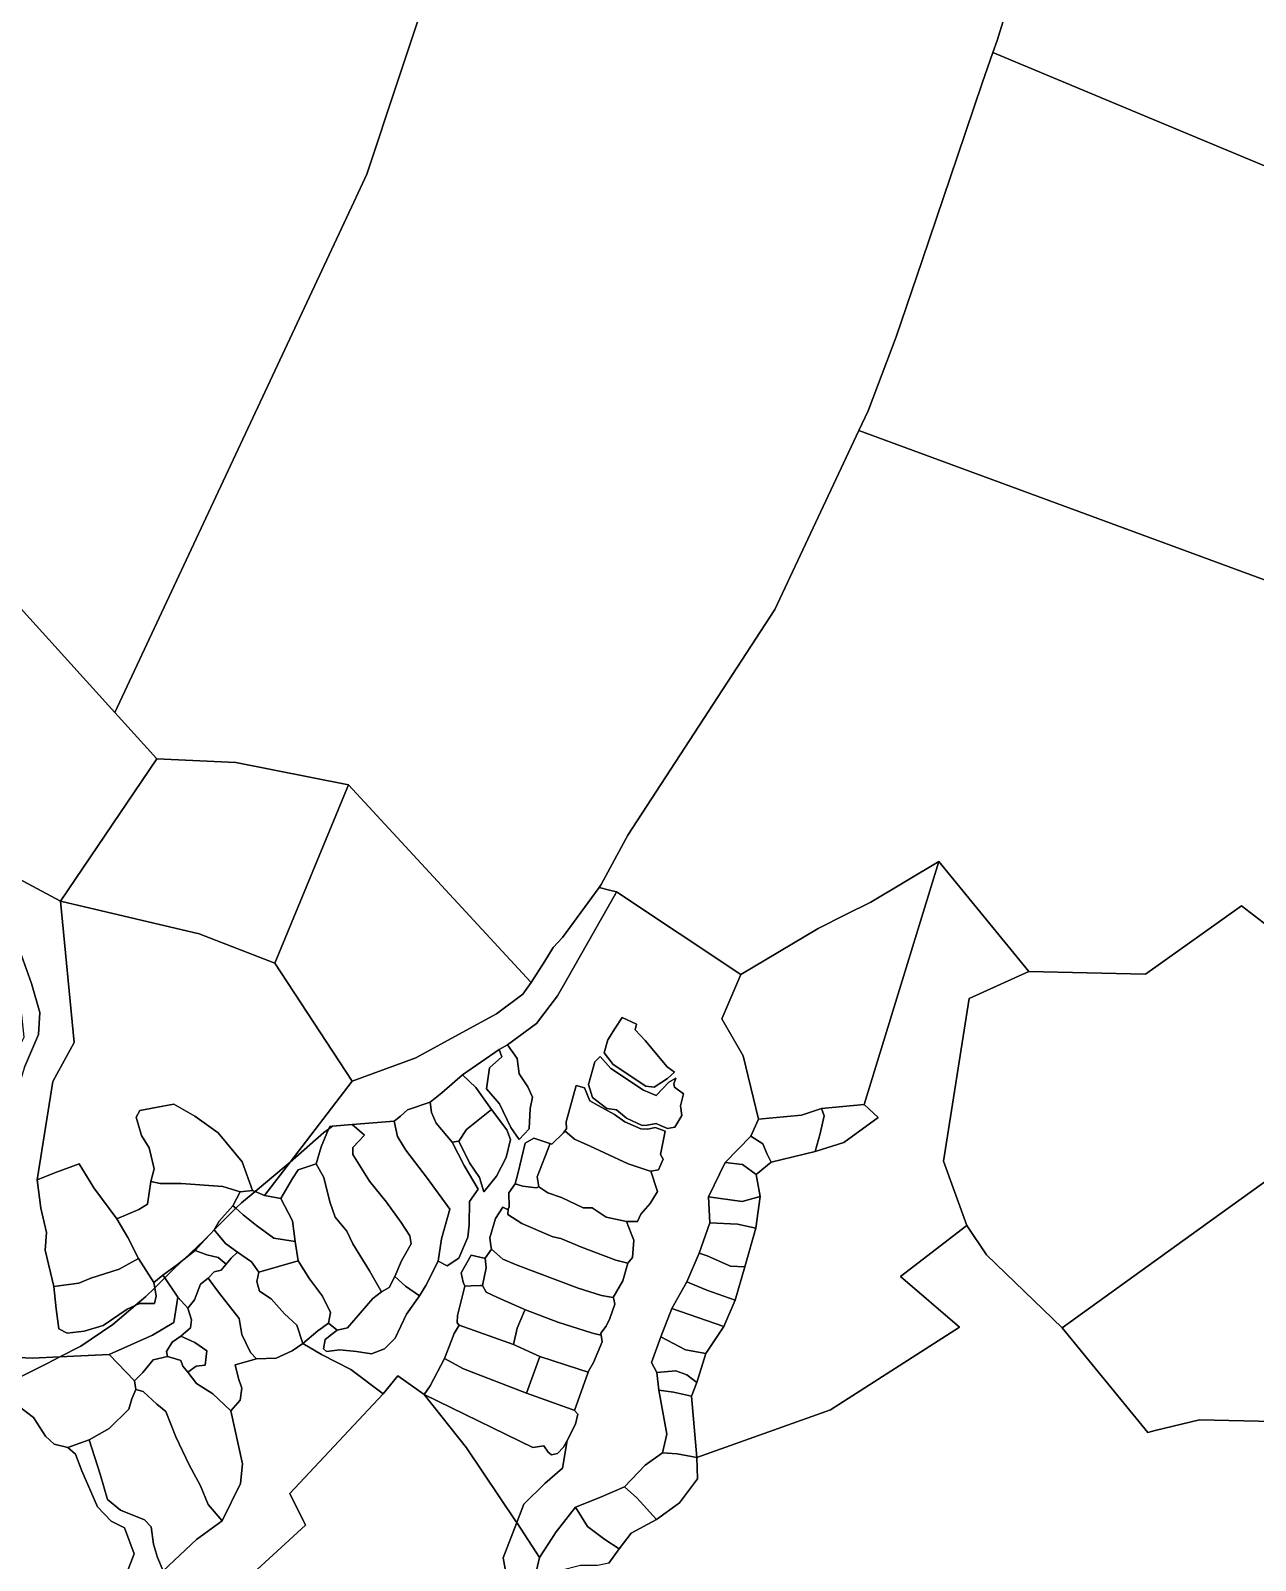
# Model space of a CAD drawing. Extents: x 542555 to 550520, y 1840485 to 1846995.
# Drawn here: x 546649.5 to 546925, y 1842651.4 to 1842995.5 of the extents above; entities that cross this region are included whole.
import ezdxf

# ---------------------------------------------------------------- set-up
doc = ezdxf.new("R2010")
doc.units = 0
doc.layers.add('Level 30', color=7, linetype='Continuous')

msp = doc.modelspace()

# ---------------------------------------------------------------- linework, layer by layer
at = {"layer": 'Level 30'}
for points in [[(546722.2115, 1842956.9278), (546668.5219, 1842842.1441), (546639.4, 1842874.25), (546633.15, 1842874.03), (546606.81, 1842849.81), (546599.05, 1842863.59), (546594.86, 1842869.51), (546587.96, 1842866.13), (546585.251, 1842866.3983), (546585.03, 1842866.61), (546611.04, 1842952.02), (546611.4222, 1842952.9507), (546646.235, 1843037.7166), (546670.34, 1843096.41), (546710.61, 1843213.94), (546743.05, 1843249.75), (546782.2, 1843204.98), (546797.1, 1843175.02), (546783.32, 1843137.82), (546732.163, 1842984.261), (546725.15, 1842963.21)], [(546865.94, 1842990.6), (546900.9201, 1842976.0179), (546988.76, 1842939.4), (546971.7051, 1842904.4959), (546952.9, 1842866.01), (546951.84, 1842862.83), (546835.8, 1842905.56), (546837.9, 1842910.03), (546844.22, 1842926.65), (546850.0244, 1842943.8195), (546857.9585, 1842967.2887), (546863.51, 1842983.71)], [(546951.84, 1842862.83), (546928.7213, 1842793.4239), (546921.88, 1842798.65), (546900.26, 1842783.27), (546874.06, 1842783.87), (546853.82, 1842808.65), (546838.47, 1842799.48), (546832.8801, 1842796.6803), (546826.67, 1842793.57), (546809.28, 1842783.19), (546781.33, 1842801.82), (546779.7693, 1842802.2122), (546777.4192, 1842802.8027), (546777.88, 1842803.43), (546783.84, 1842814.57), (546816.88, 1842865.34), (546835.8, 1842905.56)], [(546668.52, 1842842.14), (546677.95, 1842831.75), (546656.25, 1842799.75), (546619.41, 1842819.42), (546621.26, 1842825.51), (546620.38, 1842830.63), (546609.66, 1842841.12), (546604.89, 1842839.62), (546606.81, 1842849.81), (546633.15, 1842874.03), (546639.4, 1842874.25)], [(546677.95, 1842831.75), (546695.7, 1842830.9), (546721.05, 1842825.86), (546704.47, 1842785.8), (546687.45, 1842792.35), (546656.25, 1842799.75)], [(546721.05, 1842825.86), (546761.0459, 1842782.5627), (546762.12, 1842781.4), (546760.23, 1842778.81), (546754.29, 1842774.36), (546746.5999, 1842770.1619), (546736.21, 1842764.49), (546721.84, 1842759.22), (546704.47, 1842785.8)], [(546642.9, 1842795.6), (546647.09, 1842788.55), (546649.72, 1842781.23), (546651.61, 1842774.69), (546651.35, 1842769.73), (546648.18, 1842762.36), (546645.77, 1842754.61), (546642.97, 1842742.54), (546642.97, 1842734.16), (546642.31, 1842727.56), (546641.7213, 1842728.1059), (546640.85, 1842736.95), (546645.16, 1842754.85), (546647.1609, 1842767.3424), (546648.08, 1842769.15), (546647.58, 1842774.09), (546646, 1842777.61), (546645.1963, 1842778.4072), (546644.12, 1842782.78), (546636.11, 1842795.47), (546625.72, 1842807.15), (546621.2891, 1842811.4255), (546621.91, 1842811.41), (546628.94, 1842807.31)], [(546853.82, 1842808.65), (546874.06, 1842783.87), (546860.63, 1842777.82), (546854.83, 1842741.26), (546860.07, 1842726.76), (546845.16, 1842715.26), (546858.43, 1842703.9), (546829.4, 1842685.32), (546799.38, 1842674.56), (546798.2, 1842688.37), (546799.37, 1842691.42), (546801.37, 1842697.95), (546805.48, 1842704.04), (546808.02, 1842709.95), (546810.15, 1842717.46), (546812.66, 1842726.18), (546813.65, 1842733.31), (546812.71, 1842738.27), (546816.09, 1842741), (546825.97, 1842743.39), (546832.45, 1842745.42), (546840.19, 1842751.05), (546837.02, 1842753.99)], [(546853.82, 1842808.65), (546837.02, 1842753.99), (546827.4, 1842753.07), (546822.91, 1842751.57), (546813.23, 1842750.66), (546809.76, 1842764.9), (546805.01, 1842773.26), (546809.28, 1842783.19), (546826.67, 1842793.57), (546832.8801, 1842796.6803), (546838.47, 1842799.48)], [(546779.7693, 1842802.2122), (546781.33, 1842801.82), (546781.0745, 1842801.3709), (546770.0376, 1842781.9735), (546768.01, 1842778.41), (546763.31, 1842772.23), (546756.77, 1842767.42), (546754.94, 1842766.33), (546746.71, 1842760.69), (546742.05, 1842756.62), (546739.38, 1842754.5), (546734.29, 1842752.77), (546732.75, 1842751.33), (546731.3, 1842750.22), (546721.83, 1842749.51), (546717.4729, 1842749.0926), (546716.82, 1842749.03), (546716.5586, 1842748.4219), (546715.52, 1842747.66), (546707.8926, 1842741.0126), (546721.84, 1842759.22), (546736.21, 1842764.49), (546746.5999, 1842770.1619), (546754.29, 1842774.36), (546760.23, 1842778.81), (546762.12, 1842781.4), (546765.1701, 1842786.2279), (546767.0896, 1842789.2663), (546769.16, 1842791.56), (546777.4192, 1842802.8027)], [(546721.84, 1842759.22), (546707.8926, 1842741.0126), (546706.57, 1842739.86), (546700.0158, 1842734.413), (546699.45, 1842734.66), (546697.12, 1842741.06), (546691.72, 1842747.57), (546686.51, 1842751.32), (546681.72, 1842754.02), (546679.31, 1842753.64), (546674.14, 1842752.65), (546673.3, 1842751.1), (546674.52, 1842746.97), (546676.19, 1842744.26), (546677.3, 1842739.51), (546676.62, 1842736.64), (546675.84, 1842731.59), (546673.89, 1842730.36), (546668.92, 1842728.28), (546663.74, 1842735.21), (546660.5, 1842740.64), (546655.4, 1842738.77), (546651.01, 1842737), (546654.51, 1842759.18), (546659.32, 1842767.93), (546656.25, 1842799.75), (546687.45, 1842792.35), (546704.47, 1842785.8)], [(546813.23, 1842750.66), (546811.49, 1842746.83), (546805.74, 1842740.92), (546802.02, 1842733.18), (546802.27, 1842727.38), (546799.87, 1842720.56), (546797.15, 1842714.07), (546793.75, 1842708.12), (546791.25, 1842701.74), (546789.21, 1842695.96), (546790.36, 1842693.73), (546790.81, 1842689.72), (546792.61, 1842679.86), (546791.62, 1842675.59), (546787.75, 1842672.86), (546783.09, 1842667.95), (546777.55, 1842665.57), (546772.05, 1842663.38), (546767.75, 1842657.83), (546764.01, 1842652.08), (546758.859, 1842659.9282), (546760.46, 1842664.07), (546765.2, 1842668.71), (546769.14, 1842672.15), (546770.182, 1842678.3908), (546772.05, 1842682.07), (546772.64, 1842684.36), (546771.87, 1842685.16), (546774.93, 1842693.8), (546774.99, 1842693.98), (546776.14, 1842695.92), (546778.07, 1842700.58), (546777.83, 1842702.06), (546777.77, 1842702.55), (546779.02, 1842704.1), (546779.79, 1842705.81), (546780.96, 1842709.08), (546780.72, 1842710.21), (546780.58, 1842710.58), (546782.71, 1842714.33), (546783.85, 1842718.31), (546784.89, 1842719.6), (546785.23, 1842723.44), (546784.6374, 1842724.9721), (546783.59, 1842727.68), (546785.4732, 1842727.6491), (546786.03, 1842727.64), (546786.78, 1842729.34), (546788.89, 1842731.7), (546790.54, 1842734.42), (546789.01, 1842738.97), (546790.79, 1842739.25), (546791.78, 1842741.66), (546791.17, 1842742.71), (546792.24, 1842748), (546791.0256, 1842748.4426), (546789.99, 1842748.82), (546788.32, 1842748.43), (546786.76, 1842748.5), (546783.18, 1842750.11), (546780.85, 1842751.72), (546777.18, 1842753.78), (546775.33, 1842754.77), (546774.14, 1842757.75), (546772.2, 1842758.22), (546769.98, 1842750.05), (546770.09, 1842748.47), (546769.72, 1842748.08), (546769.36, 1842747.58), (546766.8, 1842745.08), (546766.39, 1842745.19), (546766.09, 1842745.27), (546762.75, 1842746.38), (546760.8, 1842745.29), (546759.14, 1842738.35), (546758.55, 1842736.15), (546757.06, 1842734.13), (546757.16, 1842730.97), (546756.91, 1842730.42), (546756.66, 1842730.47), (546755.73, 1842730.85), (546754.08, 1842728.32), (546752.84, 1842723.97), (546753.07, 1842722.26), (546753.2, 1842721.47), (546751.78, 1842719.44), (546751.56, 1842719.45), (546748.64, 1842720.12), (546746.38, 1842716.11), (546746.84, 1842714.03), (546747.22, 1842713.13), (546745.53, 1842706.54), (546745.51, 1842704.88), (546745.91, 1842704.35), (546744.82, 1842702.46), (546743.65, 1842699.51), (546742.62, 1842696.84), (546739.39, 1842690.67), (546738.07, 1842688.73), (546732.12, 1842692.98), (546728.87, 1842688.9), (546721.54, 1842694.37), (546714.95, 1842697.75), (546710.78, 1842700.21), (546714.14, 1842703.07), (546716.54, 1842704.81), (546718.52, 1842703.24), (546717.18, 1842702.28), (546715.8, 1842701.15), (546715.43, 1842698.99), (546716.07, 1842698.39), (546719.09, 1842698.82), (546722.8, 1842698.4), (546726.24, 1842697.89), (546729.12, 1842699.04), (546731.55, 1842701.41), (546734.11, 1842706.81), (546737.02, 1842710.94), (546738.46, 1842713.23), (546741.21, 1842718.72), (546743.22, 1842717.67), (546745.82, 1842719.39), (546747.91, 1842724.13), (546748.21, 1842726.94), (546748.25, 1842732.18), (546750.17, 1842734.94), (546747.07, 1842740.24), (546744.34, 1842745.52), (546745.83, 1842745.73), (546748.28, 1842740.88), (546750.48, 1842737.57), (546751.5, 1842734.37), (546754.32, 1842737.88), (546756.48, 1842742.05), (546757.44, 1842746.07), (546756.68, 1842748.28), (546753.22, 1842752.89), (546749.7, 1842757.81), (546746.71, 1842760.69), (546754.94, 1842766.33), (546755.53, 1842764.69), (546752.76, 1842762.19), (546752.04, 1842757.52), (546754.97, 1842754.11), (546757.51, 1842748.84), (546759.41, 1842746.07), (546761.65, 1842748.47), (546761.87, 1842753.05), (546762.41, 1842755.6), (546761.4, 1842757.93), (546759.43, 1842760.89), (546758.98, 1842764.32), (546756.77, 1842767.42), (546763.31, 1842772.23), (546768.01, 1842778.41), (546770.0376, 1842781.9735), (546781.0745, 1842801.3709), (546781.33, 1842801.82), (546809.28, 1842783.19), (546805.01, 1842773.26), (546809.76, 1842764.9)], [(546928.7213, 1842793.4239), (546938.06, 1842786.29), (546971.33, 1842771.76), (546961.19, 1842758.23), (546943.4, 1842748.28), (546917.0007, 1842729.2892), (546881.54, 1842703.78), (546864.53, 1842720.13), (546860.07, 1842726.76), (546854.83, 1842741.26), (546860.63, 1842777.82), (546874.06, 1842783.87), (546900.26, 1842783.27), (546921.88, 1842798.65)], [(546794.33, 1842761.27), (546792.77, 1842759.81), (546789.8016, 1842757.884), (546789.78, 1842757.87), (546787.93, 1842758.13), (546780.56, 1842762.96), (546778.52, 1842765.62), (546779.34, 1842768.51), (546781.0264, 1842771.128), (546782.58, 1842773.54), (546785.81, 1842772.02), (546785.51, 1842770.78), (546787.76, 1842768.4), (546792.69, 1842762.42)], [(546792.77, 1842759.81), (546794.33, 1842761.27), (546792.69, 1842762.42), (546787.76, 1842768.4), (546785.51, 1842770.78), (546785.81, 1842772.02), (546782.58, 1842773.54), (546781.0264, 1842771.128), (546779.34, 1842768.51), (546778.52, 1842765.62), (546780.56, 1842762.96), (546787.93, 1842758.13), (546789.78, 1842757.87), (546789.8016, 1842757.884)], [(546997.48, 1842753.92), (547001.06, 1842679.57), (546997.97, 1842653.77), (546974.4, 1842627.83), (546970.32, 1842620.04), (546964.9, 1842623.49), (546962.23, 1842625.04), (546956.35, 1842629.44), (546960.68, 1842638.98), (546962.32, 1842657.63), (546959.98, 1842663.26), (546943.18, 1842677.21), (546928.99, 1842682.68), (546912.44, 1842683.05), (546902.4787, 1842680.6131), (546900.79, 1842680.2), (546881.54, 1842703.78), (546917.0007, 1842729.2892), (546943.4, 1842748.28), (546961.19, 1842758.23), (546971.33, 1842771.76)], [(546755.53, 1842764.69), (546754.94, 1842766.33), (546756.77, 1842767.42), (546758.98, 1842764.32), (546759.43, 1842760.89), (546761.4, 1842757.93), (546762.41, 1842755.6), (546761.87, 1842753.05), (546761.65, 1842748.47), (546759.41, 1842746.07), (546757.51, 1842748.84), (546754.97, 1842754.11), (546752.04, 1842757.52), (546752.76, 1842762.19)], [(546794.35, 1842757.89), (546796.39, 1842756.35), (546795.69, 1842753.65), (546796.01, 1842751.48), (546794.39, 1842748.89), (546792.76, 1842748.6), (546791.2372, 1842749.2889), (546790.24, 1842749.74), (546788.18, 1842749.3), (546787.05, 1842749.29), (546783.55, 1842750.94), (546781.33, 1842752.79), (546779.16, 1842753.07), (546777.87, 1842754.05), (546775.88, 1842755.52), (546775.02, 1842758.48), (546776.46, 1842763.59), (546777.63, 1842764.81), (546780.03, 1842762.1), (546787.41, 1842757.2), (546790.26, 1842756.01), (546790.3003, 1842756.0519), (546793.11, 1842758.97), (546794.65, 1842759.94), (546794.23, 1842758.61)], [(546796.39, 1842756.35), (546794.35, 1842757.89), (546794.23, 1842758.61), (546794.65, 1842759.94), (546793.11, 1842758.97), (546790.3003, 1842756.0519), (546790.26, 1842756.01), (546787.41, 1842757.2), (546780.03, 1842762.1), (546777.63, 1842764.81), (546776.46, 1842763.59), (546775.02, 1842758.48), (546775.88, 1842755.52), (546777.87, 1842754.05), (546779.16, 1842753.07), (546781.33, 1842752.79), (546783.55, 1842750.94), (546787.05, 1842749.29), (546788.18, 1842749.3), (546790.24, 1842749.74), (546791.2372, 1842749.2889), (546792.76, 1842748.6), (546794.39, 1842748.89), (546796.01, 1842751.48), (546795.69, 1842753.65)], [(546747.59, 1842748.34), (546745.83, 1842745.73), (546744.34, 1842745.52), (546740.76, 1842749.79), (546739.73, 1842752.18), (546739.38, 1842754.5), (546742.05, 1842756.62), (546746.71, 1842760.69), (546749.7, 1842757.81), (546753.22, 1842752.89)], [(546769.72, 1842748.08), (546770.09, 1842748.47), (546769.98, 1842750.05), (546772.2, 1842758.22), (546774.14, 1842757.75), (546775.33, 1842754.77), (546777.18, 1842753.78), (546780.85, 1842751.72), (546783.18, 1842750.11), (546786.76, 1842748.5), (546788.32, 1842748.43), (546789.99, 1842748.82), (546791.0256, 1842748.4426), (546792.24, 1842748), (546791.17, 1842742.71), (546791.78, 1842741.66), (546790.79, 1842739.25), (546789.01, 1842738.97), (546788.684, 1842739.0761), (546783.94, 1842740.62), (546775.41, 1842744.63), (546771.86, 1842746.2)], [(546699.45, 1842734.66), (546696.68, 1842734.3), (546692.77, 1842735.56), (546683.39, 1842736.18), (546678.68, 1842736.18), (546676.62, 1842736.64), (546677.3, 1842739.51), (546676.19, 1842744.26), (546674.52, 1842746.97), (546673.3, 1842751.1), (546674.14, 1842752.65), (546679.31, 1842753.64), (546681.72, 1842754.02), (546686.51, 1842751.32), (546691.72, 1842747.57), (546697.12, 1842741.06)], [(546743.22, 1842717.67), (546741.21, 1842718.72), (546741.93, 1842723.76), (546743.8, 1842730.41), (546738.77, 1842737.31), (546733.92, 1842743.69), (546732.04, 1842746.75), (546731.3, 1842750.22), (546732.75, 1842751.33), (546734.29, 1842752.77), (546739.38, 1842754.5), (546739.73, 1842752.18), (546740.76, 1842749.79), (546744.34, 1842745.52), (546747.07, 1842740.24), (546750.17, 1842734.94), (546748.25, 1842732.18), (546748.21, 1842726.94), (546747.91, 1842724.13), (546745.82, 1842719.39)], [(546837.02, 1842753.99), (546840.19, 1842751.05), (546832.45, 1842745.42), (546825.97, 1842743.39), (546827.11, 1842747.47), (546827.99, 1842751.4), (546827.4, 1842753.07)], [(546748.28, 1842740.88), (546745.83, 1842745.73), (546747.59, 1842748.34), (546753.22, 1842752.89), (546756.68, 1842748.28), (546757.44, 1842746.07), (546756.48, 1842742.05), (546754.32, 1842737.88), (546751.5, 1842734.37), (546750.48, 1842737.57)], [(546827.11, 1842747.47), (546825.97, 1842743.39), (546816.09, 1842741), (546815.21, 1842742.8), (546814.18, 1842745.1), (546811.49, 1842746.83), (546813.23, 1842750.66), (546822.91, 1842751.57), (546827.4, 1842753.07), (546827.99, 1842751.4)], [(546714.86, 1842744.47), (546713.73, 1842740.65), (546709.7, 1842739.29), (546708.43, 1842737.37), (546705.79, 1842732.83), (546702.13, 1842733.49), (546707.8926, 1842741.0126), (546715.52, 1842747.66), (546716.5586, 1842748.4219)], [(546732.95, 1842718.79), (546731.49, 1842715.28), (546730.19, 1842712.81), (546728.43, 1842711.86), (546725.76, 1842716.53), (546722.03, 1842722.62), (546720.68, 1842725.51), (546718.06, 1842728.65), (546716.83, 1842732.05), (546715.48, 1842737.55), (546713.73, 1842740.65), (546714.86, 1842744.47), (546716.5586, 1842748.4219), (546717.4729, 1842749.0926), (546721.83, 1842749.51), (546724.66, 1842747.11), (546721.99, 1842744.27), (546722.01, 1842742.75), (546725.78, 1842736.77), (546729.58, 1842731.98), (546732.85, 1842727.4), (546734.85, 1842724.45), (546735.13, 1842722.66)], [(546716.5586, 1842748.4219), (546716.82, 1842749.03), (546717.4729, 1842749.0926)], [(546741.93, 1842723.76), (546741.21, 1842718.72), (546738.46, 1842713.23), (546737.02, 1842710.94), (546733.86, 1842713.12), (546731.49, 1842715.28), (546732.95, 1842718.79), (546735.13, 1842722.66), (546734.85, 1842724.45), (546732.85, 1842727.4), (546729.58, 1842731.98), (546725.78, 1842736.77), (546722.01, 1842742.75), (546721.99, 1842744.27), (546724.66, 1842747.11), (546721.83, 1842749.51), (546731.3, 1842750.22), (546732.04, 1842746.75), (546733.92, 1842743.69), (546738.77, 1842737.31), (546743.8, 1842730.41)], [(546785.4732, 1842727.6491), (546783.59, 1842727.68), (546778.96, 1842728.62), (546775.82, 1842730.73), (546773.83, 1842730.77), (546768.96, 1842733.05), (546765.9, 1842734.12), (546763.83, 1842735.45), (546763.48, 1842737.68), (546766.39, 1842745.19), (546766.8, 1842745.08), (546769.36, 1842747.58), (546769.72, 1842748.08), (546771.86, 1842746.2), (546775.41, 1842744.63), (546783.94, 1842740.62), (546788.684, 1842739.0761), (546789.01, 1842738.97), (546790.54, 1842734.42), (546788.89, 1842731.7), (546786.78, 1842729.34), (546786.03, 1842727.64)], [(546763.48, 1842737.68), (546763.83, 1842735.45), (546763.21, 1842735.22), (546760.23, 1842735.62), (546758.55, 1842736.15), (546759.14, 1842738.35), (546760.8, 1842745.29), (546762.75, 1842746.38), (546766.09, 1842745.27), (546766.39, 1842745.19)], [(546816.09, 1842741), (546812.71, 1842738.27), (546809.62, 1842740.47), (546805.74, 1842740.92), (546811.49, 1842746.83), (546814.18, 1842745.1), (546815.21, 1842742.8)], [(546660.4, 1842713.79), (546654.75, 1842713.02), (546652.81, 1842721.23), (546653.15, 1842725.17), (546651.86, 1842730.63), (546651.01, 1842737), (546655.4, 1842738.77), (546660.5, 1842740.64), (546663.74, 1842735.21), (546668.92, 1842728.28), (546671.4, 1842724.05), (546673.82, 1842719.36), (546669.46, 1842716.92), (546663.12, 1842714.9)], [(546707.8926, 1842741.0126), (546702.13, 1842733.49), (546700.0158, 1842734.413), (546706.57, 1842739.86)], [(546713.73, 1842740.65), (546715.48, 1842737.55), (546716.83, 1842732.05), (546718.06, 1842728.65), (546720.68, 1842725.51), (546722.03, 1842722.62), (546725.76, 1842716.53), (546728.43, 1842711.86), (546726.53, 1842710.33), (546720.84, 1842703.71), (546718.52, 1842703.24), (546716.54, 1842704.81), (546716.97, 1842707.21), (546715.22, 1842710.88), (546712.3, 1842714.74), (546709.74, 1842718.8), (546709.02, 1842723.17), (546708.42, 1842727.84), (546705.79, 1842732.83), (546708.43, 1842737.37), (546709.7, 1842739.29)], [(546812.71, 1842738.27), (546813.65, 1842733.31), (546809.6, 1842732.17), (546802.02, 1842733.18), (546805.74, 1842740.92), (546809.62, 1842740.47)], [(546696.68, 1842734.3), (546695.05, 1842731.21), (546691.98, 1842727.75), (546690.8, 1842725.8), (546690.0017, 1842724.9117), (546688.59, 1842723.5), (546684.0445, 1842719.1527), (546682.58, 1842717.97), (546679.3, 1842715.58), (546677.26, 1842713.95), (546673.82, 1842719.36), (546671.4, 1842724.05), (546668.92, 1842728.28), (546673.89, 1842730.36), (546675.84, 1842731.59), (546676.62, 1842736.64), (546678.68, 1842736.18), (546683.39, 1842736.18), (546692.77, 1842735.56)], [(546699.45, 1842734.66), (546700.0158, 1842734.413), (546696.98, 1842731.89), (546695.7167, 1842730.6267), (546695.05, 1842731.21), (546696.68, 1842734.3)], [(546697.37, 1842729.18), (546695.7167, 1842730.6267), (546696.98, 1842731.89), (546700.0158, 1842734.413), (546702.13, 1842733.49), (546705.79, 1842732.83), (546708.42, 1842727.84), (546709.02, 1842723.17), (546704.26, 1842723.92), (546700.34, 1842726.73)], [(546783.59, 1842727.68), (546784.6374, 1842724.9721), (546785.23, 1842723.44), (546784.89, 1842719.6), (546783.85, 1842718.31), (546782.6461, 1842718.5943), (546781.14, 1842718.95), (546773.41, 1842721.9), (546768.81, 1842723.87), (546766.99, 1842724.23), (546760.04, 1842727.19), (546756.85, 1842729.27), (546756.91, 1842730.42), (546757.16, 1842730.97), (546757.06, 1842734.13), (546758.55, 1842736.15), (546760.23, 1842735.62), (546763.21, 1842735.22), (546763.83, 1842735.45), (546765.9, 1842734.12), (546768.96, 1842733.05), (546773.83, 1842730.77), (546775.82, 1842730.73), (546778.96, 1842728.62)], [(546813.65, 1842733.31), (546812.66, 1842726.18), (546808.52, 1842727.09), (546802.27, 1842727.38), (546802.02, 1842733.18), (546809.6, 1842732.17)], [(546695.05, 1842731.21), (546695.7167, 1842730.6267), (546690.8413, 1842725.7513), (546690.8, 1842725.8), (546691.98, 1842727.75)], [(546709.02, 1842723.17), (546709.74, 1842718.8), (546700.89, 1842716.29), (546699.22, 1842718.58), (546696.07, 1842720.8), (546693.4, 1842722.73), (546690.8413, 1842725.7513), (546695.7167, 1842730.6267), (546697.37, 1842729.18), (546700.34, 1842726.73), (546704.26, 1842723.92)], [(546756.91, 1842730.42), (546756.85, 1842729.27), (546760.04, 1842727.19), (546766.99, 1842724.23), (546768.81, 1842723.87), (546773.41, 1842721.9), (546781.14, 1842718.95), (546782.6461, 1842718.5943), (546783.85, 1842718.31), (546782.71, 1842714.33), (546780.58, 1842710.58), (546779.6531, 1842710.7229), (546777.92, 1842710.99), (546772.67, 1842712.66), (546758.95, 1842717.85), (546755.73, 1842719.19), (546753.2, 1842721.47), (546753.07, 1842722.26), (546752.84, 1842723.97), (546754.08, 1842728.32), (546755.73, 1842730.85), (546756.66, 1842730.47)], [(546812.66, 1842726.18), (546810.15, 1842717.46), (546806.95, 1842717.64), (546801.7, 1842719.93), (546799.87, 1842720.56), (546802.27, 1842727.38), (546808.52, 1842727.09)], [(546688.76, 1842723.53), (546686.53, 1842721.16), (546684.0445, 1842719.1527), (546688.59, 1842723.5), (546690.0017, 1842724.9117)], [(546690.8413, 1842725.7513), (546693.4, 1842722.73), (546696.07, 1842720.8), (546694.68, 1842719.43), (546693.54, 1842718.1), (546691.7, 1842719.53), (546689.16, 1842720.16), (546686.53, 1842721.16), (546688.76, 1842723.53), (546690.0017, 1842724.9117)], [(546686.53, 1842721.16), (546689.16, 1842720.16), (546691.7, 1842719.53), (546693.54, 1842718.1), (546692.4, 1842716.68), (546690.79, 1842716.33), (546689.45, 1842714.94), (546687.78, 1842713.57), (546686.41, 1842710.06), (546684.9, 1842708.17), (546682.65, 1842710.62), (546679.7201, 1842714.958), (546681.94, 1842717.14), (546684.0445, 1842719.1527)], [(546700.89, 1842716.29), (546700.42, 1842714.13), (546701.05, 1842711.99), (546703.65, 1842710.27), (546706.68, 1842706.89), (546709.42, 1842704.37), (546710.78, 1842700.21), (546708.38, 1842698.55), (546704.79, 1842696.93), (546700.37, 1842696.74), (546698.97, 1842698.23), (546697.05, 1842702.23), (546696.44, 1842705.83), (546691.83, 1842711.74), (546689.45, 1842714.94), (546690.79, 1842716.33), (546692.4, 1842716.68), (546693.54, 1842718.1), (546694.68, 1842719.43), (546696.07, 1842720.8), (546699.22, 1842718.58)], [(546751.78, 1842719.44), (546751.97, 1842717.25), (546751.15, 1842713.27), (546750.76, 1842713.24), (546748.59, 1842713.21), (546747.22, 1842713.13), (546746.84, 1842714.03), (546746.38, 1842716.11), (546748.64, 1842720.12), (546751.56, 1842719.45)], [(546777.77, 1842702.55), (546777.83, 1842702.06), (546776.1858, 1842702.4808), (546775.72, 1842702.6), (546768.13, 1842705.04), (546760.81, 1842707.83), (546754.51, 1842710.55), (546751.98, 1842711.78), (546751.15, 1842713.27), (546751.97, 1842717.25), (546751.78, 1842719.44), (546753.2, 1842721.47), (546755.73, 1842719.19), (546758.95, 1842717.85), (546772.67, 1842712.66), (546777.92, 1842710.99), (546779.6531, 1842710.7229), (546780.58, 1842710.58), (546780.72, 1842710.21), (546780.96, 1842709.08), (546779.79, 1842705.81), (546779.02, 1842704.1)], [(546810.15, 1842717.46), (546808.02, 1842709.95), (546801.63, 1842712.22), (546797.15, 1842714.07), (546799.87, 1842720.56), (546801.7, 1842719.93), (546806.95, 1842717.64)], [(546677.26, 1842713.95), (546677.4793, 1842712.7554), (546675.49, 1842710.8), (546673.0739, 1842708.7584), (546671.23, 1842707.97), (546665.84, 1842704.26), (546661.58, 1842703.03), (546657.78, 1842702.56), (546655.87, 1842703.52), (546655.31, 1842708.03), (546654.75, 1842713.02), (546660.4, 1842713.79), (546663.12, 1842714.9), (546669.46, 1842716.92), (546673.82, 1842719.36)], [(546679.3, 1842715.58), (546682.58, 1842717.97), (546684.0445, 1842719.1527), (546681.94, 1842717.14), (546679.7201, 1842714.958)], [(546709.74, 1842718.8), (546712.3, 1842714.74), (546715.22, 1842710.88), (546716.97, 1842707.21), (546716.54, 1842704.81), (546714.14, 1842703.07), (546710.78, 1842700.21), (546709.42, 1842704.37), (546706.68, 1842706.89), (546703.65, 1842710.27), (546701.05, 1842711.99), (546700.42, 1842714.13), (546700.89, 1842716.29)], [(546679.7201, 1842714.958), (546682.65, 1842710.62), (546681.78, 1842704.96), (546676.96, 1842702.1), (546667.22, 1842697.72), (546656.1199, 1842697.1878), (546660.86, 1842699.62), (546668.07, 1842704.53), (546673.0739, 1842708.7584), (546674.06, 1842709.18), (546677.4, 1842709.21), (546677.82, 1842710.9), (546677.4793, 1842712.7554)], [(546677.4793, 1842712.7554), (546677.82, 1842710.9), (546677.4, 1842709.21), (546674.06, 1842709.18), (546673.0739, 1842708.7584), (546675.49, 1842710.8)], [(546679.3, 1842715.58), (546679.7201, 1842714.958), (546677.4793, 1842712.7554), (546677.26, 1842713.95)], [(546689.45, 1842714.94), (546691.83, 1842711.74), (546696.44, 1842705.83), (546697.05, 1842702.23), (546698.97, 1842698.23), (546700.37, 1842696.74), (546695.55, 1842695.42), (546696.31, 1842692.38), (546697.04, 1842690.19), (546696.68, 1842687.45), (546694.59, 1842685.08), (546690.54, 1842688.92), (546686.88, 1842691.24), (546684.87, 1842693.77), (546686.76, 1842695.14), (546688.84, 1842695.38), (546689.15, 1842698.54), (546686.45, 1842700.44), (546683.3, 1842701.84), (546685.51, 1842703.73), (546685.76, 1842705.56), (546684.9, 1842708.17), (546686.41, 1842710.06), (546687.78, 1842713.57)], [(546717.18, 1842702.28), (546718.52, 1842703.24), (546720.84, 1842703.71), (546726.53, 1842710.33), (546728.43, 1842711.86), (546730.19, 1842712.81), (546731.49, 1842715.28), (546733.86, 1842713.12), (546737.02, 1842710.94), (546734.11, 1842706.81), (546731.55, 1842701.41), (546729.12, 1842699.04), (546726.24, 1842697.89), (546722.8, 1842698.4), (546719.09, 1842698.82), (546716.07, 1842698.39), (546715.43, 1842698.99), (546715.8, 1842701.15)], [(546751.15, 1842713.27), (546751.98, 1842711.78), (546754.51, 1842710.55), (546760.81, 1842707.83), (546760.63, 1842707.59), (546758.98, 1842703.64), (546758.13, 1842699.98), (546745.91, 1842704.35), (546745.51, 1842704.88), (546745.53, 1842706.54), (546747.22, 1842713.13), (546748.59, 1842713.21), (546750.76, 1842713.24)], [(546808.02, 1842709.95), (546805.48, 1842704.04), (546793.75, 1842708.12), (546797.15, 1842714.07), (546801.63, 1842712.22)], [(546685.51, 1842703.73), (546683.3, 1842701.84), (546681.35, 1842700.5), (546680.1, 1842698.41), (546680.3, 1842697.28), (546677.11, 1842696.51), (546674.77, 1842693.69), (546672.88, 1842691.84), (546667.22, 1842697.72), (546676.96, 1842702.1), (546681.78, 1842704.96), (546682.65, 1842710.62), (546684.9, 1842708.17), (546685.76, 1842705.56)], [(546774.99, 1842693.98), (546774.93, 1842693.8), (546772.8646, 1842694.458), (546764.07, 1842697.26), (546758.13, 1842699.98), (546758.98, 1842703.64), (546760.63, 1842707.59), (546760.81, 1842707.83), (546768.13, 1842705.04), (546775.72, 1842702.6), (546776.1858, 1842702.4808), (546777.83, 1842702.06), (546778.07, 1842700.58), (546776.14, 1842695.92)], [(546793.75, 1842708.12), (546805.48, 1842704.04), (546801.37, 1842697.95), (546796.79, 1842698.76), (546791.25, 1842701.74)], [(546764.07, 1842697.26), (546761.04, 1842689.02), (546746.88, 1842694.51), (546742.62, 1842696.84), (546743.65, 1842699.51), (546744.82, 1842702.46), (546745.91, 1842704.35), (546758.13, 1842699.98)], [(546683.3, 1842701.84), (546686.45, 1842700.44), (546689.15, 1842698.54), (546688.84, 1842695.38), (546686.76, 1842695.14), (546684.87, 1842693.77), (546683.79, 1842695.1), (546683.32, 1842696.41), (546682.12, 1842696.8), (546680.3, 1842697.28), (546680.1, 1842698.41), (546681.35, 1842700.5)], [(546801.37, 1842697.95), (546799.37, 1842691.42), (546797.11, 1842693.17), (546794.63, 1842694.09), (546790.36, 1842693.73), (546789.21, 1842695.96), (546791.25, 1842701.74), (546796.79, 1842698.76)], [(546672.88, 1842691.84), (546673.2, 1842689.86), (546672.34, 1842687.79), (546671.67, 1842685.44), (546667.2, 1842681.13), (546662.75, 1842678.52), (546657.92, 1842676.81), (546654.82, 1842677.54), (546652.92, 1842679.39), (546650.2, 1842683.59), (546645.48, 1842687.21), (546642.73, 1842687.03), (546638.09, 1842682.84), (546636.263, 1842684.0222), (546637.25, 1842685.17), (546638.4, 1842688.36), (546653.24, 1842695.71), (546656.1199, 1842697.1878), (546667.22, 1842697.72)], [(546643.85, 1842697.2), (546649.91, 1842696.89), (546656.1199, 1842697.1878), (546653.24, 1842695.71), (546638.4, 1842688.36), (546640.3943, 1842693.9095)], [(546696.72, 1842668.75), (546692.65, 1842660.35), (546689.47, 1842664.03), (546687.73, 1842668.23), (546685.21, 1842672.92), (546682.2, 1842679.26), (546679.97, 1842684.9), (546677.97, 1842686.57), (546674.87, 1842689.4), (546673.2, 1842689.86), (546672.88, 1842691.84), (546674.77, 1842693.69), (546677.11, 1842696.51), (546680.3, 1842697.28), (546682.12, 1842696.8), (546683.32, 1842696.41), (546683.79, 1842695.1), (546684.87, 1842693.77), (546686.88, 1842691.24), (546690.54, 1842688.92), (546694.59, 1842685.08), (546697.23, 1842673.18)], [(546772.05, 1842682.07), (546770.182, 1842678.3908), (546769.42, 1842676.89), (546768.06, 1842675.44), (546766.72, 1842675.14), (546765.95, 1842675.79), (546764.93, 1842677.18), (546762.48, 1842676.84), (546738.07, 1842688.73), (546739.39, 1842690.67), (546742.62, 1842696.84), (546746.88, 1842694.51), (546761.04, 1842689.02), (546771.3435, 1842685.3476), (546771.87, 1842685.16), (546772.64, 1842684.36)], [(546764.07, 1842697.26), (546772.8646, 1842694.458), (546774.93, 1842693.8), (546771.87, 1842685.16), (546771.3435, 1842685.3476), (546761.04, 1842689.02)], [(546733.83, 1842623.23), (546715.5, 1842598.3), (546703.39, 1842608.32), (546685.51, 1842623.68), (546682.31, 1842632.64), (546711.33, 1842659.38), (546707.82, 1842666.5), (546728.87, 1842688.9), (546732.12, 1842692.98), (546738.07, 1842688.73), (546747.55, 1842676.72), (546758.72, 1842660.14), (546758.859, 1842659.9282), (546755.81, 1842652.04), (546756.96, 1842645.79), (546759.04, 1842640.33), (546760.7578, 1842636.3566), (546741.37, 1842633.9), (546731.42, 1842627.58)], [(546799.37, 1842691.42), (546798.2, 1842688.37), (546794.15, 1842689.28), (546790.81, 1842689.72), (546790.36, 1842693.73), (546794.63, 1842694.09), (546797.11, 1842693.17)], [(546673.2, 1842689.86), (546674.87, 1842689.4), (546677.97, 1842686.57), (546679.97, 1842684.9), (546682.2, 1842679.26), (546685.21, 1842672.92), (546687.73, 1842668.23), (546689.47, 1842664.03), (546692.65, 1842660.35), (546686.86, 1842656.16), (546679.37, 1842649.1), (546678.06, 1842652.12), (546677.18, 1842655.07), (546676.69, 1842658.98), (546675.14, 1842660.56), (546669.78, 1842662.72), (546666.84, 1842665.1), (546665.16, 1842670.86), (546662.75, 1842678.52), (546667.2, 1842681.13), (546671.67, 1842685.44), (546672.34, 1842687.79)], [(546738.07, 1842688.73), (546762.48, 1842676.84), (546764.93, 1842677.18), (546765.95, 1842675.79), (546766.72, 1842675.14), (546768.06, 1842675.44), (546769.42, 1842676.89), (546770.182, 1842678.3908), (546769.14, 1842672.15), (546765.2, 1842668.71), (546760.46, 1842664.07), (546758.859, 1842659.9282), (546758.72, 1842660.14), (546747.55, 1842676.72)], [(546794.96, 1842675.4), (546791.62, 1842675.59), (546792.61, 1842679.86), (546790.81, 1842689.72), (546794.15, 1842689.28), (546798.2, 1842688.37), (546799.38, 1842674.56)], [(546799.38, 1842674.56), (546799.55, 1842669.76), (546795.5, 1842664.35), (546790.34, 1842660.61), (546785.91, 1842665.54), (546783.09, 1842667.95), (546787.75, 1842672.86), (546791.62, 1842675.59), (546794.96, 1842675.4)], [(546783.09, 1842667.95), (546785.91, 1842665.54), (546790.34, 1842660.61), (546784.58, 1842657.59), (546781.93, 1842654.01), (546778.71, 1842656.15), (546774.82, 1842659.08), (546772.05, 1842663.38), (546777.55, 1842665.57)], [(546781.93, 1842654.01), (546779.56, 1842650.78), (546777, 1842650.26), (546773.18, 1842650.29), (546768.52, 1842649.07), (546764.56, 1842646.66), (546763.28, 1842649.17), (546764.01, 1842652.08), (546767.75, 1842657.83), (546772.05, 1842663.38), (546774.82, 1842659.08), (546778.71, 1842656.15)], [(546765.52, 1842636.96), (546760.7578, 1842636.3566), (546759.04, 1842640.33), (546756.96, 1842645.79), (546755.81, 1842652.04), (546758.859, 1842659.9282), (546764.01, 1842652.08), (546763.28, 1842649.17)]]:
    msp.add_lwpolyline(points, close=True, dxfattribs=at)
for points in [[(546870.41, 1843004.79), (546866.89, 1842993.29), (546865.94, 1842990.6), (546863.51, 1842983.71), (546857.9585, 1842967.2887), (546850.0244, 1842943.8195), (546844.22, 1842926.65), (546837.9, 1842910.03), (546835.8, 1842905.56), (546816.88, 1842865.34), (546783.84, 1842814.57), (546777.88, 1842803.43), (546777.4192, 1842802.8027), (546769.16, 1842791.56), (546767.0896, 1842789.2663), (546765.1701, 1842786.2279), (546762.12, 1842781.4), (546761.0459, 1842782.5627), (546721.05, 1842825.86), (546695.7, 1842830.9), (546677.95, 1842831.75), (546668.5219, 1842842.1441), (546722.2115, 1842956.9278), (546725.15, 1842963.21), (546732.163, 1842984.261), (546783.32, 1843137.82)], [(547043.1, 1843014.61), (547011.0037, 1842981.9181), (547008.07, 1842978.93), (546988.76, 1842939.4), (546900.9201, 1842976.0179), (546865.94, 1842990.6), (546866.89, 1842993.29), (546870.41, 1843004.79)], [(546619.41, 1842819.42), (546656.25, 1842799.75), (546659.32, 1842767.93), (546654.51, 1842759.18), (546651.01, 1842737), (546651.86, 1842730.63), (546653.15, 1842725.17), (546652.81, 1842721.23), (546654.75, 1842713.02), (546655.31, 1842708.03), (546655.87, 1842703.52), (546657.78, 1842702.56), (546661.58, 1842703.03), (546665.84, 1842704.26), (546671.23, 1842707.97), (546673.0739, 1842708.7584), (546668.07, 1842704.53), (546660.86, 1842699.62), (546656.1199, 1842697.1878), (546649.91, 1842696.89), (546643.85, 1842697.2)], [(546648.18, 1842762.36), (546651.35, 1842769.73), (546651.61, 1842774.69), (546649.72, 1842781.23), (546647.09, 1842788.55)], [(546779.56, 1842650.78), (546781.93, 1842654.01), (546784.58, 1842657.59), (546790.34, 1842660.61), (546795.5, 1842664.35), (546799.55, 1842669.76), (546799.38, 1842674.56), (546829.4, 1842685.32), (546858.43, 1842703.9), (546845.16, 1842715.26), (546860.07, 1842726.76), (546864.53, 1842720.13), (546881.54, 1842703.78), (546900.79, 1842680.2), (546902.4787, 1842680.6131), (546912.44, 1842683.05), (546928.99, 1842682.68)], [(546679.37, 1842649.1), (546686.86, 1842656.16), (546692.65, 1842660.35), (546696.72, 1842668.75), (546697.23, 1842673.18), (546694.59, 1842685.08), (546696.68, 1842687.45), (546697.04, 1842690.19), (546696.31, 1842692.38), (546695.55, 1842695.42), (546700.37, 1842696.74), (546704.79, 1842696.93), (546708.38, 1842698.55), (546710.78, 1842700.21), (546714.95, 1842697.75), (546721.54, 1842694.37), (546728.87, 1842688.9), (546707.82, 1842666.5), (546711.33, 1842659.38), (546682.31, 1842632.64)], [(546643.04, 1842647.52), (546641.1, 1842652.57), (546639.54, 1842659.25), (546639.17, 1842664.94), (546638.77, 1842665.8), (546635.66, 1842667.74), (546632.78, 1842670.23), (546632.2, 1842671.45), (546636.53, 1842679.45), (546638.09, 1842682.84), (546642.73, 1842687.03), (546645.48, 1842687.21), (546650.2, 1842683.59), (546652.92, 1842679.39), (546654.82, 1842677.54), (546657.92, 1842676.81), (546659.65, 1842675.3), (546661.08, 1842671.55), (546664.58, 1842663.46), (546667.7, 1842660.28), (546670.68, 1842658.73), (546672.86, 1842652.89), (546671.17, 1842648.61)], [(546671.17, 1842648.61), (546672.86, 1842652.89), (546670.68, 1842658.73), (546667.7, 1842660.28), (546664.58, 1842663.46), (546661.08, 1842671.55), (546659.65, 1842675.3), (546657.92, 1842676.81), (546662.75, 1842678.52), (546665.16, 1842670.86), (546666.84, 1842665.1), (546669.78, 1842662.72), (546675.14, 1842660.56), (546676.69, 1842658.98), (546677.18, 1842655.07), (546678.06, 1842652.12), (546679.37, 1842649.1)]]:
    msp.add_lwpolyline(points, dxfattribs=at)

doc.saveas('drawing.dxf')
